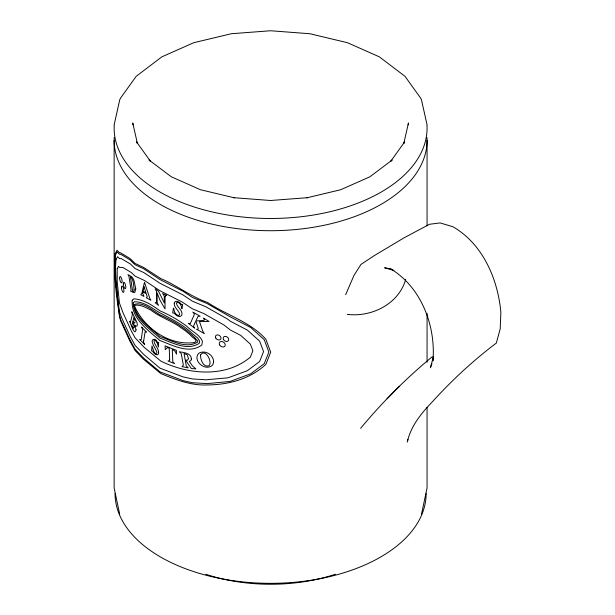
<?xml version="1.0" encoding="UTF-8"?>
<svg xmlns="http://www.w3.org/2000/svg" width="615" height="615" viewBox="0 0 615 615"><rect width="100%" height="100%" fill="white"/><g stroke="black" fill="none" stroke-linecap="round" stroke-linejoin="round"><path stroke-width="0.92" d="M433.252 357.784L432.937 360.859C435.912 326.135 421.383 287.197 390.587 268.809L393.062 270.039M135.1 322.122L134.301 323.282L132.971 321.076L133.932 317.286L135.1 321.122M114.136 124.891L119.779 99.607L120.694 97.923L136.192 76.314L161.922 56.811L193.756 42.704L231.325 33.733L270.6 30.75L309.868 33.733L347.444 42.704L379.278 56.811L405.001 76.314L420.506 97.923L421.421 99.607L427.064 124.891M408.145 124.891L408.468 122.938L403.771 143.541L404.678 141.857L390.817 161.184L392.116 160.061L369.815 176.836L340.756 189.712L306.916 197.799L307.423 197.692L270.6 200.498L233.777 197.692L234.284 197.799L200.444 189.712L171.385 176.836L149.084 160.061L150.383 161.184L136.515 141.857L137.429 143.541L132.732 122.938L133.055 124.891M421.513 514.132L427.064 487.995L427.064 407.33M433.337 357.015L430.408 367.755L431.938 363.765M407.207 442.147L407.899 439.633L407.707 440.309C411.543 425.196 421.644 412.942 432.23 401.949C451.725 380.408 473.12 360.575 496.313 343.093L500.203 328.864L500.864 312.228C497.835 279.056 482.798 243.871 452.855 226.727L440.117 222.922L429.493 224.275L404.278 237.705L374.712 255.348L360.951 264.419L353.909 275.551L345.653 294.723M405.723 279.272C398.889 303.971 371.522 317.471 347.252 314.35M360.636 428.294C382.238 402.279 406.269 378.21 432.337 356.662M387.089 398.735L393.123 392.662M393.408 392.362L399.45 386.282M389.933 268.74L384.606 267.802L393.884 270.454M119.687 514.132L114.136 487.995L114.136 140.389M427.064 140.389L427.064 225.851M427.064 313.227L427.064 362.204M426.987 137.568A156.464 90.336 0 0 1 270.6 230.717A156.464 90.336 0 0 1 114.213 137.568M426.149 493.538A155.549 89.805 0 0 1 270.6 583.343A155.549 89.805 0 0 1 115.051 493.538M426.987 125.329A156.464 90.336 0 0 1 270.6 218.479A156.464 90.336 0 0 1 114.213 125.329M335.421 574.226A129.642 74.846 0 0 1 205.779 574.226M158.639 352.257C158.939 357.261 153.381 353.879 152.651 351.065L151.613 350.981L151.959 345.976L154.065 352.157L155.764 353.802L156.348 353.84L156.91 352.872C157.217 350.196 147.569 338.819 154.919 339.288A5.704 2.837 66.1 0 1 157.217 341.886L157.863 342.801L158.632 342.509L158.401 346.998L157.286 343.17L155.618 340.61L154.434 340.126L153.935 340.979C154.526 345.1 158.424 347.982 158.639 352.257M135.769 288.85L134.877 292.286A11.324 3.536 76.6 0 1 133.155 292.402L130.472 291.087L131.08 290.195L130.88 288.689L128.935 276.281L127.943 274.659L131.633 276.65L132.948 278.357A7.08 2.214 76.6 0 1 134.155 281.186L135.769 288.85M174.222 303.203C173.822 307.815 179.103 310.229 179.703 314.526L178.888 315.503C175.529 315.28 173.899 311.29 173.791 308.33L173.453 308.115L172.692 312.997L174.083 313.02C175.698 315.034 179.78 318.532 181.817 315.211C183.185 310.229 177.059 307.608 176.405 303.149L177.135 302.288C179.98 302.503 181.633 305.886 181.686 308.499L182.063 308.738L182.632 304.364L181.586 304.686C180.287 302.357 175.275 299.021 174.222 303.203M136.053 329.832C134.6 337.512 129.873 320.453 129.388 321.291L130.48 322.091L132.379 314.588L131.818 311.682L137.037 322.714L137.329 324.858L136.822 326.211L135.423 326.019L134.547 324.928L136.053 329.832M169.655 359.275L169.609 360.559L167.972 361.005L174.552 363.611L172.83 361.874L172.262 349.497L175.021 351.173L176.528 354.171L176.382 350.327L165.097 345.853L165.243 349.697L167.257 347.66L169.256 348.305L169.655 359.275M165.074 296.453L165.035 308.938L159.962 300.174L157.086 292.871L157.186 302.857L158.57 305.324L155.141 302.749L156.487 302.273L156.571 291.495L155.141 288.743L158.57 291.318L164.351 302.995L164.267 295.884L162.529 293.509L166.688 295.346L165.62 295.554L165.074 296.453M115.159 253.734C113.752 276.004 116.312 298.675 120.479 320.469L129.842 340.948L135.1 350.519L143.426 359.191L160.93 373.643C175.829 379.716 191.073 385.728 207.478 384.944C228.549 384.759 250.121 379.032 265.841 364.395L270.708 352.157L265.841 339.211C250.097 321.66 226.658 315.234 207.478 302.403C190.804 296.753 177.112 285.46 160.93 278.626L143.426 267.341L135.1 263.474L129.842 258.4L120.479 252.773L119.464 252.719L116.996 250.259L115.159 253.734M115.366 255.279L114.767 264.588L115.366 279.202L119.464 316.195L120.732 319.662L130.003 339.926L135.1 349.212L143.541 357.999L159.962 371.867L183.308 380.7L192.364 382.707L207.101 383.622L230.102 381.423L250.766 373.766L264.258 363.642L268.855 352.034L264.258 339.718L250.766 327.541L230.102 316.748L207.101 303.549L192.364 297.414L183.308 291.395L159.962 279.541L143.541 268.694L135.1 264.781L130.003 259.853L120.732 254.287L119.464 254.226L117.142 251.912L115.366 255.279M115.974 259.738L115.459 267.64L115.974 280.056L117.58 297.199L119.464 311.851L121.47 317.34L130.449 336.982L135.1 345.438L143.856 354.563L159.962 368.154L182.893 376.834L192.364 378.932L206.002 379.778L227.688 377.841L230.102 377.072L247.445 370.653L259.653 361.489L263.558 351.626L259.653 341.171L247.445 330.147L230.102 321.091L227.688 319.17L206.002 306.862L192.364 301.189L182.893 294.885L159.962 283.254L143.856 272.614L135.1 268.547L130.449 264.066L121.47 258.669L119.464 258.569L117.58 256.693L115.974 259.738M117.196 268.747L117.196 281.762L119.464 303.08L122.962 312.651L131.364 331.031L135.1 337.827L144.502 347.621L160.93 361.166C188.459 374.673 225.667 377.979 250.374 357.131L252.873 350.819L250.374 344.116L240.734 335.413L230.102 329.863L224.091 325.081L203.803 313.558L192.364 308.799L182.048 301.942L159.962 290.741L144.502 280.525L135.1 276.166L131.364 272.56L122.962 267.51L119.464 267.341L118.464 266.349L117.196 268.747M134.108 289.78L133.916 291.226L133.117 291.556L132.571 290.795L130.38 276.712C133.886 279.802 133.517 285.46 134.108 289.78M132.194 300.266C130.91 318.278 147.869 330.078 159.962 340.549C172.638 345.261 189.289 354.517 201.805 345L202.435 341.24C199.337 334.206 191.603 331.416 186.56 326.065C178.288 320.023 169.394 314.849 159.962 310.821C152.213 305.209 143.595 299.428 133.832 298.829L132.194 300.266M133.232 302.841C133.67 318.585 149.43 328.518 159.962 338.127C171.846 342.394 187.314 351.373 199.283 343.27L199.644 341.125L197.776 338.058L192.364 333.645C182.624 324.059 170.017 318.362 158.263 311.928C151.067 307.308 143.38 301.688 134.501 301.734L133.232 302.841M133.932 304.563C136.023 318.593 150.191 327.572 159.962 336.505C171.331 340.526 185.968 349.189 197.607 342.117L197.784 341.048C187.844 329.379 173.983 321.061 159.962 314.865C152.597 310.567 142.857 301.135 133.932 304.563M134.501 305.97C144.179 328.241 169.356 345.938 194.271 342.555C198.653 341.302 194.002 338.365 192.364 337.089C188.021 332.246 182.455 328.718 177.12 325.074C168.51 319.739 158.931 316.379 150.898 310.114C146.062 307.754 141.027 304.563 135.415 305.194L134.501 305.97M143.641 341.033L143.549 342.301L144.671 344.531L139.713 339.411L141.119 339.741L141.365 338.673L142.672 329.279L141.558 327.049L146.508 332.169L145.102 331.831L143.641 341.033M200.575 354.947C200.259 359.552 203.473 368.085 209.208 365.687C212.513 361.113 205.026 348.021 200.575 354.947M191.442 358.929L190.865 360.674L189.297 361.336L192.364 365.825L195.893 368.9L191.319 368.516L186.153 360.936L185.346 360.774L186.291 365.925L188.252 367.893L181.955 366.609L183.339 365.318L183.201 364.349L181.287 353.71L179.319 351.742C183.693 352.626 191.15 352.895 191.442 358.929M213.605 361.72L213.105 364.034A8.087 6.104 35.7 0 1 209.63 366.84C202.481 369.3 193.018 359.775 198.645 353.394C204.618 349.428 213.605 354.64 213.605 361.72M134.155 327.011L133.317 328.448L131.818 325.635L132.832 321.63L134.155 327.011M188.482 358.614L187.56 360.206L185.207 359.99L184.054 353.479L187.229 354.863L188.482 358.614M142.903 291.841L142.634 293.071L143.948 296.438L140.766 294.693L141.811 293.455L144.494 282.316L149.737 298.137L150.921 300.281L146.293 297.737L147.239 296.776L146.285 293.701L142.903 291.841M144.087 286.851L143.08 291.164L145.97 292.763L144.087 286.851M204.372 319.262L204.065 320.407L195.785 320.984L198.161 316.279L200.167 316.287L192.841 312.082L194.378 314.088L193.971 315.287L190.235 323.759L188.321 323.282L194.732 328.126L193.464 326.296L195.378 321.853L196.093 321.799L198.222 328.418L197.861 329.286L196.685 329.248L204.349 333.645L202.812 331.285L199.483 321.622L209.138 321.437L203.396 318.139L204.372 319.262M215.811 338.096A3.014 2.276 35.7 0 0 220.631 339.242A3.014 2.276 35.7 0 0 218.225 334.983A3.014 2.276 35.7 0 0 215.811 338.096M123.315 284.069A3.26 1.015 76.6 0 0 125.299 288.643A3.26 1.015 76.6 0 0 125.045 283.707A3.26 1.015 76.6 0 0 123.315 284.069M119.625 278.311A3.26 1.015 76.6 0 0 121.609 282.892A3.26 1.015 76.6 0 0 121.355 277.949A3.26 1.015 76.6 0 0 119.625 278.311M219.64 344.954A3.26 2.46 35.7 0 0 224.859 346.199A3.26 2.46 35.7 0 0 222.246 341.586A3.26 2.46 35.7 0 0 219.64 344.954M121.463 287.82A3.26 1.015 76.6 0 0 123.446 292.402A3.26 1.015 76.6 0 0 123.192 287.466A3.26 1.015 76.6 0 0 121.463 287.82M223.522 339.588A3.014 2.276 35.7 0 0 228.342 340.741A3.014 2.276 35.7 0 0 225.936 336.474A3.014 2.276 35.7 0 0 223.522 339.588"/></g></svg>
